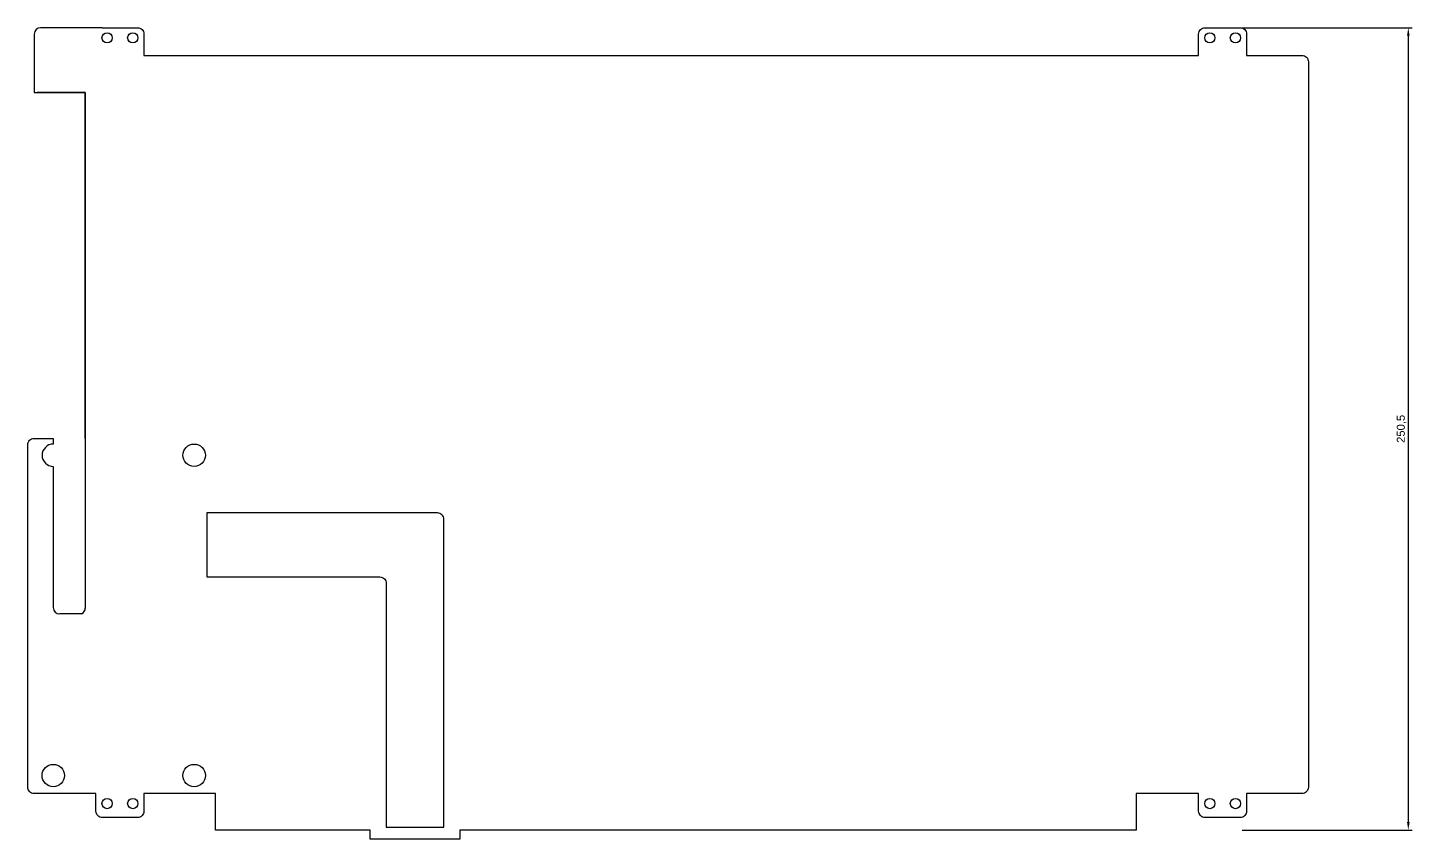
# Model space of a CAD drawing. Header units: millimetres. Extents: x -1635 to 5442, y -1125 to 1353.
# Drawn here: x 2121.8 to 2554.4, y 294.6 to 548 of the extents above; entities that cross this region are included whole.
import ezdxf

# ---------------------------------------------------------------- set-up
doc = ezdxf.new("R2010")
doc.units = ezdxf.units.MM
doc.styles.get("Standard").update_dxf_attribs({"font": 'arial.ttf'})
doc.dimstyles.new('ISO-25', dxfattribs={"dimtxt": 2.5, "dimasz": 2.5, "dimexe": 1.25, "dimexo": 0.625, "dimtad": 1, "dimtxsty": 'Standard', "dimcen": 2.5, "dimadec": 0, "dimazin": 0, "dimtfac": 1, "dimtmove": 0, "dimatfit": 3, "dimfxl": 1, "dimarcsym": 0})

# ---------------------------------------------------------------- blocks, each defined once
blk = doc.blocks.new('*D12')
at = {"color": 0, "lineweight": -2, "transparency": 16777216}
for p, q in [((2501.24, 548), (2554.38, 548)), ((2553.13, 545.5), (2553.13, 300)), ((2501.24, 297.5), (2554.38, 297.5))]:
    blk.add_line(p, q, dxfattribs=at)
at = {"color": 0, "transparency": 16777216}
for points in [[(2552.72, 545.5), (2553.55, 545.5), (2553.13, 548)], [(2552.72, 300), (2553.55, 300), (2553.13, 297.5)]]:
    blk.add_solid(points, dxfattribs=at)
at = {"layer": 'Defpoints', "color": 0, "transparency": 16777216}
for p in [(2500.62, 548), (2500.62, 297.5), (2553.13, 297.5)]:
    blk.add_point(p, dxfattribs=at)
at = {"color": 0, "transparency": 16777216, "insert": (2551.01, 422.75), "char_height": 2.5, "attachment_point": 5, "rotation": 90}
blk.add_mtext('250,5', dxfattribs=at)

msp = doc.modelspace()

# ---------------------------------------------------------------- linework, layer by layer
for p, q in [((2123.85, 546.002), (2123.85, 527.778)), ((2145.119, 548.002), (2125.85, 548.002)), ((2123.85, 527.778), (2139.804, 527.778)), ((2139.804, 527.778), (2124.804, 527.778)), ((2129.804, 419.778), (2129.804, 418.001)), ((2139.804, 419.778), (2139.804, 366.778)), ((2129.804, 411.001), (2129.804, 366.964)), ((2138.627, 364.964), (2131.804, 364.964))]:
    msp.add_line(p, q)
for points in [[(2145.119, 548.002), (2156.119, 548.002, -0.4142136), (2158.119, 546.002), (2158.119, 539.352), (2487.619, 539.352), (2487.619, 546.002, -0.4142136), (2489.619, 548.002), (2500.619, 548.002, -0.4142136), (2502.619, 546.002), (2502.619, 539.352), (2519.934, 539.352, -0.4142136), (2521.934, 537.352), (2521.934, 310.902, -0.4142136), (2519.934, 308.902), (2502.619, 308.902), (2502.619, 303.402, -0.4142136), (2500.619, 301.402), (2489.619, 301.402, -0.4142136), (2487.619, 303.402), (2487.619, 308.902), (2468.104, 308.902), (2468.104, 297.502), (2256.82, 297.502), (2256.82, 294.602), (2228.819, 294.602), (2228.819, 297.502), (2180.504, 297.502), (2180.504, 308.902), (2158.119, 308.902), (2158.119, 303.402, -0.4142136), (2156.119, 301.402), (2145.119, 301.402, -0.4142136), (2143.119, 303.402), (2143.119, 308.902), (2123.804, 308.902, -0.4142136), (2121.804, 310.902), (2121.804, 417.778, -0.4142136), (2123.804, 419.778), (2129.804, 419.778)], [(2138.627, 364.964, 0.2936761), (2139.804, 366.778, 0.2936761)]]:
    msp.add_lwpolyline(points, format="xyb")
msp.add_lwpolyline([(2139.804, 419.778), (2139.804, 527.778)], close=True)
msp.add_lwpolyline([(2251.819, 394.501, 0.4142136), (2249.819, 396.501), (2177.804, 396.501), (2177.804, 376.501), (2231.819, 376.501, -0.4142136), (2233.819, 374.501), (2233.819, 298.409), (2251.819, 298.409)], format="xyb", close=True)
for centre, radius in [((2146.619, 544.852), 1.6), ((2154.619, 544.852), 1.6), ((2491.119, 544.852), 1.6), ((2499.119, 544.852), 1.6), ((2173.804, 414.501), 3.5), ((2129.804, 314.501), 3.5), ((2173.804, 314.501), 3.5), ((2146.619, 305.752), 1.6), ((2154.619, 305.752), 1.6), ((2491.119, 305.752), 1.6), ((2499.119, 305.752), 1.6)]:
    msp.add_circle(centre, radius)
for centre, radius, start, end in [((2125.85, 546.002), 2, 90, 180), ((2129.804, 414.501), 3.5, 90, 270), ((2131.804, 366.964), 2, 180, 270)]:
    msp.add_arc(centre, radius, start, end)

# ---------------------------------------------------------------- dimensions: what is measured, and where the dimension line sits
dim = msp.add_linear_dim(base=(2553.132, 297.502), p1=(2500.619, 548.002), p2=(2500.619, 297.502), angle=90, dimstyle='ISO-25')
dim.commit()
dim.dimension.update_dxf_attribs({"geometry": '*D12', "text_midpoint": (2551.005, 422.752)})

doc.saveas('drawing.dxf')
